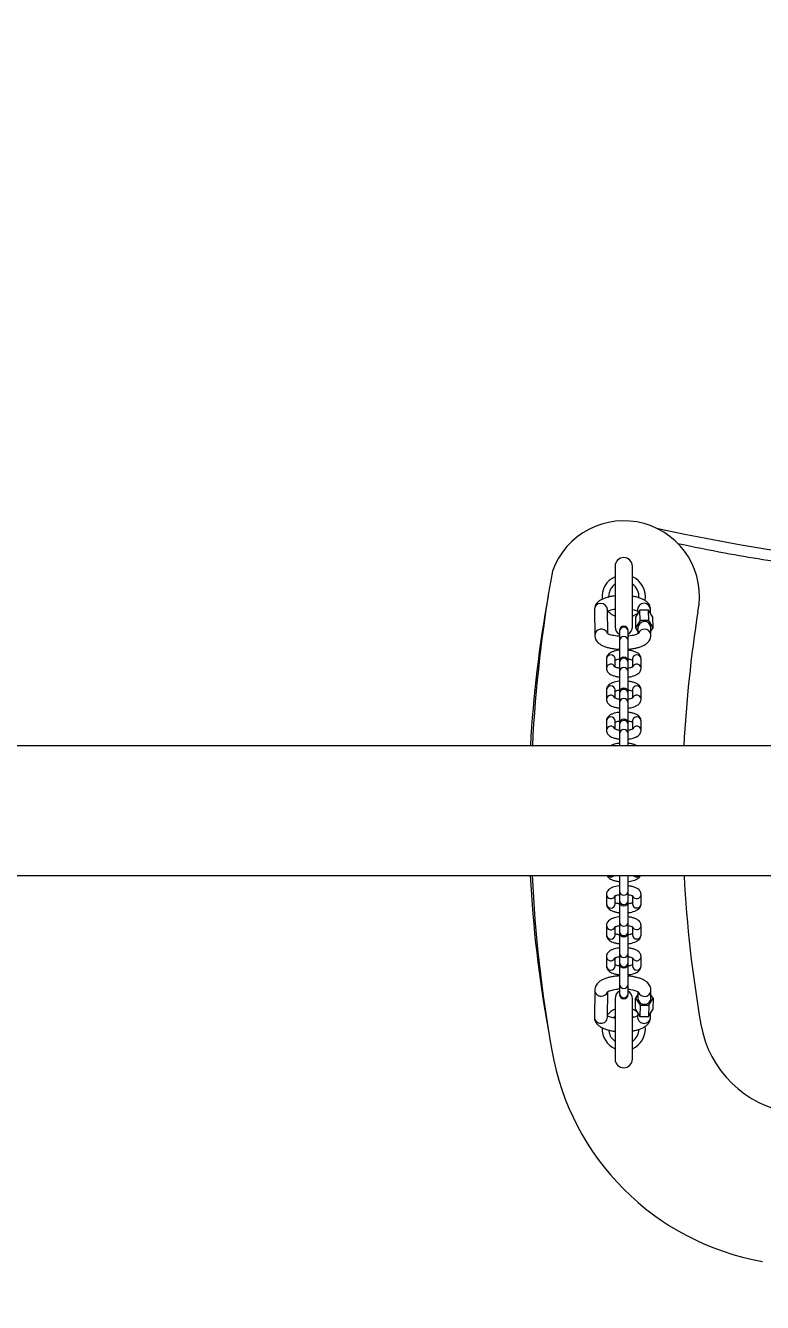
# Model space of a CAD drawing. Header units: millimetres. Extents: x -5819 to 4716, y -5547 to 4789.
# Drawn here: x 2864 to 3204, y 961 to 1552 of the extents above; entities that cross this region are included whole.
import ezdxf

# ---------------------------------------------------------------- set-up
doc = ezdxf.new("R2010")
doc.units = ezdxf.units.MM
doc.layers.add('DIKOM_РАЗМЕР_ЗОНА', color=7, linetype='Continuous')
doc.layers.add('DIKOM_РАЗМЕР_ОБЪЕКТА', color=7, linetype='Continuous')
doc.styles.add('style1', font='arial.ttf', dxfattribs={"width": 0.8})
doc.dimstyles.new('1-50', dxfattribs={"dimtxt": 300, "dimasz": 200, "dimexe": 100, "dimexo": 0, "dimgap": 100, "dimtad": 1, "dimtxsty": 'style1', "dimcen": 200, "dimclrd": 7, "dimclre": 7, "dimclrt": 7, "dimadec": 1, "dimazin": 2, "dimtfac": 1, "dimtmove": 0, "dimatfit": 2, "dimfxl": 0, "dimlwd": 25, "dimlwe": 18, "dimarcsym": 0})

# ---------------------------------------------------------------- blocks, each defined once
blk = doc.blocks.new('*D12')
at = {"layer": 'Defpoints', "color": 0, "transparency": 16777216}
for p in [(-3222.54, 1989.24), (4715.71, 1989.24), (452.69, -2710.76)]:
    blk.add_point(p, dxfattribs=at)
at = {"layer": 'DIKOM_РАЗМЕР_ОБЪЕКТА', "color": 7, "lineweight": 18, "transparency": 16777216}
for p, q in [((4715.71, 1989.24), (-3322.54, 1989.24)), ((452.69, -2710.76), (-3322.54, -2710.76))]:
    blk.add_line(p, q, dxfattribs=at)
at = {"layer": 'DIKOM_РАЗМЕР_ОБЪЕКТА', "color": 7, "lineweight": 25, "transparency": 16777216}
blk.add_line((-3222.54, -2510.76), (-3222.54, 1789.24), dxfattribs=at)
at = {"layer": 'DIKOM_РАЗМЕР_ОБЪЕКТА', "color": 7, "transparency": 16777216}
for points in [[(-3255.88, 1789.24), (-3189.21, 1789.24), (-3222.54, 1989.24)], [(-3255.88, -2510.76), (-3189.21, -2510.76), (-3222.54, -2710.76)]]:
    blk.add_solid(points, dxfattribs=at)
at = {"layer": 'DIKOM_РАЗМЕР_ОБЪЕКТА', "color": 7, "transparency": 16777216, "insert": (-3475.72, -1154.78), "char_height": 300, "attachment_point": 5, "rotation": 90, "style": 'style1'}
blk.add_mtext('4700', dxfattribs=at)
blk = doc.blocks.new('*D14')
at = {"layer": 'Defpoints', "color": 0, "transparency": 16777216}
for p in [(3531.69, 4789.07), (-5368.49, -4210.76), (373.37, -4210.76)]:
    blk.add_point(p, dxfattribs=at)
at = {"layer": 'DIKOM_РАЗМЕР_ЗОНА', "color": 7, "lineweight": 18, "transparency": 16777216}
for p, q in [((3531.69, 4789.07), (-5468.49, 4789.07)), ((373.37, -4210.76), (-5468.49, -4210.76))]:
    blk.add_line(p, q, dxfattribs=at)
at = {"layer": 'DIKOM_РАЗМЕР_ЗОНА', "color": 7, "lineweight": 25, "transparency": 16777216}
blk.add_line((-5368.49, 4589.07), (-5368.49, -4010.76), dxfattribs=at)
at = {"layer": 'DIKOM_РАЗМЕР_ЗОНА', "color": 7, "transparency": 16777216}
for points in [[(-5401.82, 4589.07), (-5335.15, 4589.07), (-5368.49, 4789.07)], [(-5401.82, -4010.76), (-5335.15, -4010.76), (-5368.49, -4210.76)]]:
    blk.add_solid(points, dxfattribs=at)
at = {"layer": 'DIKOM_РАЗМЕР_ЗОНА', "color": 7, "transparency": 16777216, "insert": (-5621.66, -1249.31), "char_height": 300, "attachment_point": 5, "rotation": 90, "style": 'style1'}
blk.add_mtext('9000', dxfattribs=at)

msp = doc.modelspace()

# ---------------------------------------------------------------- linework, layer by layer
at = {"color": 7, "linetype": 'Continuous', "lineweight": 15}
for p, q in [((3136.202, 1301.612), (3136.202, 1273.612)), ((3144.202, 1273.612), (3144.202, 1301.612)), ((3126.606, 1281.509), (3126.773, 1269.6)), ((3132.762, 1270.425), (3132.605, 1281.593)), ((3147.643, 1281.339), (3145.629, 1278.071)), ((3145.629, 1278.071), (3145.698, 1273.167)), ((3147.712, 1276.435), (3145.698, 1273.167)), ((3146.605, 1281.537), (3146.631, 1279.698)), ((3151.668, 1281.345), (3147.643, 1281.339)), ((3147.712, 1276.435), (3147.643, 1281.339)), ((3151.737, 1276.441), (3147.712, 1276.435)), ((3151.737, 1276.441), (3151.668, 1281.345)), ((3153.68, 1278.082), (3151.668, 1281.345)), ((3153.749, 1273.178), (3151.737, 1276.441)), ((3152.631, 1279.784), (3152.605, 1281.621)), ((3153.749, 1273.178), (3153.68, 1278.082)), ((3138.202, 1271.91), (3138.202, 1271.51)), ((3138.202, 1271.51), (3138.202, 1267.202)), ((3142.202, 1271.51), (3142.202, 1271.91)), ((3142.202, 1267.202), (3142.202, 1271.51)), ((3145.698, 1273.167), (3146.747, 1271.465)), ((3146.724, 1273.13), (3146.762, 1270.408)), ((3152.772, 1269.712), (3152.723, 1273.215)), ((3152.747, 1271.551), (3153.749, 1273.178)), ((3138.202, 1267.202), (3138.202, 1257.551)), ((3142.202, 1257.551), (3142.202, 1267.202)), ((3132.202, 1258.73), (3132.202, 1254.423)), ((3136.202, 1254.969), (3136.202, 1258.73)), ((3144.202, 1258.73), (3144.203, 1258.79)), ((3144.202, 1258.73), (3144.202, 1254.966)), ((3148.202, 1254.423), (3148.202, 1258.73)), ((3138.202, 1257.551), (3138.202, 1257.151)), ((3138.202, 1257.151), (3138.202, 1252.843)), ((3138.202, 1252.843), (3138.202, 1243.192)), ((3142.202, 1257.151), (3142.202, 1257.551)), ((3142.202, 1252.843), (3142.202, 1257.151)), ((3142.202, 1243.192), (3142.202, 1252.843)), ((3132.202, 1244.371), (3132.202, 1240.063)), ((3136.202, 1240.61), (3136.202, 1244.371)), ((3138.202, 1243.192), (3138.202, 1242.792)), ((3138.202, 1242.792), (3138.202, 1238.484)), ((3142.202, 1242.792), (3142.202, 1243.192)), ((3142.202, 1238.484), (3142.202, 1242.792)), ((3144.202, 1244.371), (3144.203, 1244.431)), ((3144.202, 1244.371), (3144.202, 1240.607)), ((3148.202, 1240.063), (3148.202, 1244.371)), ((3138.202, 1238.484), (3138.202, 1228.832)), ((3142.202, 1228.832), (3142.202, 1238.484)), ((3132.202, 1230.012), (3132.202, 1225.704)), ((3136.202, 1226.251), (3136.202, 1230.012)), ((3138.202, 1228.832), (3138.202, 1228.432)), ((3142.202, 1228.432), (3142.202, 1228.832)), ((3144.202, 1230.012), (3144.203, 1230.071)), ((3144.202, 1230.012), (3144.202, 1226.247)), ((3148.202, 1225.704), (3148.202, 1230.012)), ((3138.202, 1228.432), (3138.202, 1224.125)), ((3138.202, 1224.125), (3138.202, 1218.587)), ((3142.202, 1224.125), (3142.202, 1228.432)), ((3142.202, 1218.587), (3142.202, 1224.125)), ((4175.182, 1218.587), (615.202, 1218.587)), ((615.202, 1158.587), (4175.182, 1158.587)), ((3138.202, 1158.587), (3138.202, 1151.298)), ((3142.202, 1151.298), (3142.202, 1158.587)), ((3132.202, 1149.719), (3132.202, 1145.411)), ((3136.202, 1145.411), (3136.202, 1149.176)), ((3138.202, 1151.298), (3138.202, 1146.991)), ((3138.202, 1146.991), (3138.202, 1146.591)), ((3138.202, 1146.591), (3138.202, 1136.939)), ((3142.202, 1146.991), (3142.202, 1151.298)), ((3142.202, 1146.591), (3142.202, 1146.991)), ((3142.202, 1136.939), (3142.202, 1146.591)), ((3144.202, 1149.172), (3144.202, 1145.411)), ((3148.202, 1145.411), (3148.202, 1149.719)), ((3132.202, 1135.36), (3132.202, 1131.052)), ((3136.202, 1131.052), (3136.202, 1134.817)), ((3138.202, 1136.939), (3138.202, 1132.632)), ((3142.202, 1132.632), (3142.202, 1136.939)), ((3144.202, 1134.813), (3144.202, 1131.052)), ((3148.202, 1131.052), (3148.202, 1135.36)), ((3138.202, 1132.632), (3138.202, 1132.232)), ((3138.202, 1132.232), (3138.202, 1122.58)), ((3142.202, 1132.232), (3142.202, 1132.632)), ((3142.202, 1122.58), (3142.202, 1132.232)), ((3138.202, 1122.58), (3138.202, 1118.272)), ((3142.202, 1118.272), (3142.202, 1122.58)), ((3132.202, 1121.001), (3132.202, 1116.693)), ((3136.202, 1116.693), (3136.202, 1120.457)), ((3138.202, 1118.272), (3138.202, 1117.872)), ((3138.202, 1117.872), (3138.202, 1108.221)), ((3142.202, 1117.872), (3142.202, 1118.272)), ((3142.202, 1108.221), (3142.202, 1117.872)), ((3144.202, 1120.454), (3144.202, 1116.693)), ((3148.202, 1116.693), (3148.202, 1121.001)), ((3126.773, 1105.528), (3126.606, 1093.028)), ((3132.605, 1092.948), (3132.764, 1104.795)), ((3138.202, 1108.221), (3138.202, 1103.913)), ((3142.202, 1103.913), (3142.202, 1108.221)), ((3146.764, 1104.799), (3146.724, 1101.809)), ((3152.723, 1101.729), (3152.772, 1105.405)), ((3136.202, 1101.612), (3136.202, 1073.612)), ((3138.202, 1103.913), (3138.202, 1103.513)), ((3142.202, 1103.513), (3142.202, 1103.913)), ((3144.202, 1073.612), (3144.202, 1101.612)), ((3145.629, 1096.63), (3145.698, 1101.777)), ((3146.746, 1103.462), (3145.698, 1101.777)), ((3145.698, 1101.777), (3147.709, 1098.531)), ((3151.735, 1098.522), (3153.749, 1101.76)), ((3153.749, 1101.76), (3152.745, 1103.38)), ((3153.749, 1101.76), (3153.68, 1096.613)), ((3136.202, 1093.324), (3135.507, 1092.673)), ((3144.704, 1092.972), (3144.202, 1093.356)), ((3145.629, 1096.63), (3147.64, 1093.384)), ((3146.633, 1095.01), (3146.605, 1092.985)), ((3147.709, 1098.531), (3147.64, 1093.384)), ((3147.64, 1093.384), (3151.666, 1093.375)), ((3147.709, 1098.531), (3151.735, 1098.522)), ((3151.735, 1098.522), (3151.666, 1093.375)), ((3151.666, 1093.375), (3153.68, 1096.613)), ((3152.605, 1092.905), (3152.632, 1094.928))]:
    msp.add_line(p, q, dxfattribs=at)
at = {"color": 7, "linetype": 'Continuous', "lineweight": 15, "flags": 128}
for points in [[(3144.189, 1278.441), (3145.877, 1279.379), (3146.628, 1279.95)], [(3146.311, 1095.529), (3145.877, 1095.845), (3144.189, 1096.783)]]:
    msp.add_lwpolyline(points, dxfattribs=at)
at = {"color": 7, "linetype": 'Continuous', "lineweight": 15}
for centre, radius, start, end in [((3140.202, 1287.612), 35, 348.455145, 160.534046), ((3365.202, 2296.885), 1000, 257.888946, 282.111054), ((3140.202, 1301.612), 4, 0, 180), ((3723.011, 1187.625), 625.848, 169.723515, 177.164345), ((3140.202, 1287.612), 10, 113.497338, 187.128546), ((3140.202, 1287.612), 10, 349.480014, 66.502662), ((3655.043, 1187.612), 558.861, 169.680773, 176.822754), ((3140.202, 1287.612), 7, 355.111732, 55.150095), ((3129.607, 1281.42), 3.003, 3.308666, 178.3027), ((3149.607, 1281.448), 3.003, 3.308619, 178.302604), ((3140.202, 1287.612), 10, 222.228737, 246.502662), ((3149.725, 1273.042), 3.003, 3.304687, 178.306743), ((3746.81, 1189.238), 579.564, 170.929377, 177.097326), ((3129.794, 1269.465), 3.024, 23.964709, 177.441834), ((3140.202, 1273.612), 4, 180, 240), ((3140.202, 1271.91), 2, 0, 180), ((3140.137, 1271.441), 1.937, 88.093236, 177.955192), ((3140.266, 1271.441), 1.937, 2.037718, 91.907039), ((3140.202, 1273.612), 4, 300, 0), ((3149.718, 1269.492), 2.988, 88.941066, 157.913315), ((3149.873, 1269.579), 2.903, 2.636404, 91.951616), ((3140.202, 1267.091), 2.003, 3.179458, 176.820542), ((3134.202, 1258.638), 2.002, 2.649115, 177.350885), ((3140.202, 1257.551), 2, 0, 180), ((3140.137, 1257.082), 1.937, 88.092795, 177.955406), ((3140.266, 1257.082), 1.937, 2.037504, 91.907481), ((3146.2, 1258.617), 2.005, 3.24001, 175.054914), ((3134.217, 1254.289), 2.019, 24.79452, 176.214508), ((3140.202, 1252.732), 2.003, 3.179458, 176.820542), ((3146.192, 1254.314), 2.013, 2.992666, 158.500692), ((3134.202, 1244.279), 2.002, 2.649115, 177.350885), ((3134.217, 1239.93), 2.019, 24.794635, 176.214394), ((3140.202, 1243.192), 2, 0, 180), ((3140.137, 1242.723), 1.937, 88.093018, 177.955182), ((3140.266, 1242.723), 1.937, 2.037728, 91.907258), ((3146.2, 1244.258), 2.005, 3.240088, 175.054837), ((3146.192, 1239.955), 2.013, 2.992703, 158.500548), ((3140.202, 1238.373), 2.003, 3.179458, 176.820542), ((3134.202, 1229.919), 2.002, 2.64923, 177.35077), ((3140.202, 1228.832), 2, 0, 180), ((3140.137, 1228.363), 1.937, 88.092795, 177.955406), ((3140.266, 1228.364), 1.937, 2.037504, 91.907481), ((3146.2, 1229.899), 2.005, 3.24016, 175.054872), ((3134.217, 1225.571), 2.019, 24.79452, 176.214508), ((3140.202, 1224.014), 2.003, 3.179534, 176.820466), ((3146.192, 1225.596), 2.013, 2.992555, 158.500696), ((3655.043, 1187.612), 558.861, 182.977065, 190.328296), ((3723.011, 1187.625), 625.848, 182.6594, 190.123023), ((3134.202, 1159.97), 2.075, 221.803897, 318.196103), ((3146.18, 1159.946), 2.042, 221.715874, 270.619129), ((3146.224, 1159.946), 2.042, 269.374381, 318.284087), ((3746.81, 1189.238), 579.564, 183.031594, 189.894075), ((3134.212, 1149.828), 2.013, 182.999677, 338.493574), ((3140.202, 1151.41), 2.003, 183.179534, 356.820466), ((3140.202, 1147.083), 2.002, 182.655106, 357.344894), ((3140.202, 1146.591), 2, 180, 0), ((3146.187, 1149.852), 2.019, 204.79452, 356.214508), ((3134.202, 1145.504), 2.002, 182.656114, 357.343886), ((3146.137, 1145.48), 1.937, 182.037728, 271.907258), ((3146.266, 1145.48), 1.937, 268.086078, 357.962122), ((3134.212, 1135.468), 2.013, 182.999825, 338.493426), ((3140.202, 1137.05), 2.003, 183.17942, 356.82058), ((3146.187, 1135.493), 2.019, 204.794635, 356.214394), ((3134.202, 1131.145), 2.002, 182.656, 357.344), ((3140.202, 1132.724), 2.002, 182.655106, 357.344894), ((3140.202, 1132.232), 2, 180, 0), ((3146.137, 1131.121), 1.937, 182.037611, 271.90726), ((3146.266, 1131.121), 1.937, 268.086076, 357.962239), ((3140.202, 1122.691), 2.003, 183.179611, 356.820389), ((3134.212, 1121.109), 2.013, 182.999789, 338.49357), ((3134.202, 1116.786), 2.002, 182.656, 357.344), ((3140.202, 1118.365), 2.002, 182.65522, 357.34478), ((3140.202, 1117.872), 2, 180, 0), ((3146.137, 1116.762), 1.937, 182.037718, 271.907039), ((3146.187, 1121.134), 2.019, 204.79452, 356.214508), ((3146.266, 1116.762), 1.937, 268.086296, 357.962132), ((3129.657, 1105.579), 2.884, 180.985665, 272.290783), ((3129.847, 1105.667), 2.97, 268.543794, 338.740656), ((3140.202, 1101.612), 4, 120, 180), ((3140.202, 1108.332), 2.003, 183.179611, 356.820389), ((3140.202, 1101.612), 4, 0, 60), ((3149.758, 1105.628), 3.023, 199.939062, 355.862327), ((3140.202, 1104.006), 2.002, 182.654992, 357.345008), ((3140.202, 1103.513), 2, 180, 0), ((3149.624, 1101.878), 2.901, 181.366137, 271.945839), ((3149.849, 1101.853), 2.877, 267.47101, 357.525041), ((3129.506, 1093.097), 2.901, 181.366137, 271.945839), ((3129.731, 1093.072), 2.877, 267.471001, 357.525205), ((3140.202, 1087.612), 10, 113.497338, 139.295614), ((3149.489, 1093.037), 2.884, 181.034183, 272.282341), ((3149.715, 1093.047), 2.894, 267.814292, 357.186294), ((3140.202, 1087.612), 10, 177.261754, 246.502662), ((3140.202, 1087.612), 10, 293.497338, 6.403331), ((3140.202, 1087.612), 7, 304.849905, 358.010255), ((3225.121, 1098.245), 49.999, 189.894739, 261.429681), ((3225.121, 1098.245), 120, 189.894441, 260.018104), ((3140.202, 1073.612), 4, 180, 0)]:
    msp.add_arc(centre, radius, start, end, dxfattribs=at)
for points, knots in [([(3165.046, 1312.169), (3172.337, 1310.677), (3191.287, 1306.798), (3222.186, 1301.933), (3257.693, 1297.429), (3293.415, 1294.241), (3329.276, 1292.313), (3365.202, 1291.671), (3401.128, 1292.313), (3436.989, 1294.241), (3472.711, 1297.429), (3508.218, 1301.933), (3539.114, 1306.797), (3558.061, 1310.676), (3565.348, 1312.167)], [0, 0, 0, 0, 0.0553868, 0.1439727, 0.2327412, 0.3217656, 0.4108605, 0.5000115, 0.5891636, 0.6782586, 0.7672818, 0.8560515, 0.9446368, 1, 1, 1, 1]), ([(3136.202, 1287.866), (3135.793, 1287.821), (3134.747, 1287.704), (3133.174, 1287.377), (3131.498, 1286.895), (3130.012, 1286.273), (3128.786, 1285.532), (3127.835, 1284.689), (3127.153, 1283.753), (3126.688, 1282.687), (3126.634, 1281.91), (3126.606, 1281.509)], [0, 0, 0, 0, 0.0818066, 0.2094502, 0.3401028, 0.4760338, 0.6047629, 0.7141022, 0.8112069, 0.9025789, 1, 1, 1, 1]), ([(3136.202, 1293.324), (3135.643, 1292.865), (3134.482, 1291.91), (3133.416, 1289.858), (3133.272, 1288.347), (3133.202, 1287.612)], [0, 0, 0, 0, 0.3223984, 0.6703022, 1, 1, 1, 1]), ([(3152.605, 1281.621), (3152.571, 1281.992), (3152.503, 1282.734), (3152.053, 1283.748), (3151.41, 1284.636), (3150.556, 1285.419), (3149.455, 1286.128), (3148.069, 1286.762), (3146.414, 1287.276), (3145.069, 1287.594), (3144.271, 1287.698), (3144.122, 1287.717)], [0, 0, 0, 0, 0.0987768, 0.1977316, 0.29825, 0.4071398, 0.5314779, 0.6740863, 0.8229132, 0.9670257, 1, 1, 1, 1]), ([(3132.616, 1280.813), (3132.661, 1280.84), (3132.826, 1280.94), (3133.393, 1281.18), (3134.306, 1281.464), (3135.295, 1281.698), (3136.009, 1281.795), (3136.275, 1281.831)], [0, 0, 0, 0, 0.0873209, 0.3206674, 0.573041, 0.8412569, 1, 1, 1, 1]), ([(3144.202, 1281.61), (3144.266, 1281.598), (3144.767, 1281.507), (3145.509, 1281.279), (3146.301, 1280.979), (3146.567, 1280.826), (3146.676, 1280.763)], [0, 0, 0, 0, 0.0526406, 0.4123718, 0.7575476, 1, 1, 1, 1]), ([(3138.202, 1269.212), (3138.073, 1269.217), (3137.418, 1269.244), (3136.308, 1269.388), (3134.963, 1269.632), (3133.853, 1269.939), (3133.058, 1270.254), (3132.609, 1270.493), (3132.442, 1270.639), (3132.469, 1270.608), (3132.474, 1270.602)], [0, 0, 0, 0, 0.0425307, 0.2159519, 0.3867918, 0.5531513, 0.7127646, 0.8456051, 0.9697592, 1, 1, 1, 1]), ([(3147.09, 1270.617), (3147.069, 1270.597), (3147.026, 1270.556), (3146.639, 1270.321), (3145.996, 1270.046), (3145.072, 1269.752), (3143.89, 1269.495), (3142.902, 1269.33), (3142.304, 1269.286), (3142.202, 1269.278)], [0, 0, 0, 0, 0.1365705, 0.2791396, 0.4333187, 0.6000704, 0.7772875, 0.9620212, 1, 1, 1, 1]), ([(3126.773, 1269.6), (3126.807, 1269.229), (3126.875, 1268.487), (3127.325, 1267.473), (3127.968, 1266.585), (3128.822, 1265.802), (3129.923, 1265.092), (3131.31, 1264.461), (3132.958, 1263.938), (3134.774, 1263.549), (3136.532, 1263.298), (3137.697, 1263.232), (3138.202, 1263.204)], [0, 0, 0, 0, 0.0813349, 0.1628183, 0.2455885, 0.3352519, 0.4376369, 0.5550656, 0.6776145, 0.7962818, 0.9117356, 1, 1, 1, 1]), ([(3142.202, 1263.255), (3142.308, 1263.261), (3143.063, 1263.301), (3144.415, 1263.493), (3146.208, 1263.838), (3147.879, 1264.328), (3149.367, 1264.948), (3150.592, 1265.689), (3151.543, 1266.532), (3152.224, 1267.468), (3152.691, 1268.534), (3152.745, 1269.311), (3152.772, 1269.712)], [0, 0, 0, 0, 0.0193867, 0.1377427, 0.2576091, 0.3803134, 0.5079522, 0.6288389, 0.7315239, 0.8227071, 0.9085161, 1, 1, 1, 1]), ([(3138.202, 1262.764), (3138.095, 1262.756), (3137.481, 1262.707), (3136.43, 1262.492), (3135.099, 1262.106), (3134.003, 1261.585), (3133.156, 1260.945), (3132.571, 1260.208), (3132.25, 1259.445), (3132.216, 1258.937), (3132.202, 1258.73)], [0, 0, 0, 0, 0.0338733, 0.1953408, 0.3614009, 0.5370367, 0.6812092, 0.8042331, 0.9202677, 1, 1, 1, 1]), ([(3135.992, 1258.066), (3135.986, 1258.06), (3135.966, 1258.04), (3136.181, 1258.194), (3136.662, 1258.392), (3137.352, 1258.6), (3137.933, 1258.692), (3138.202, 1258.735)], [0, 0, 0, 0, 0.0874654, 0.2984291, 0.5273519, 0.78089, 1, 1, 1, 1]), ([(3148.202, 1258.73), (3148.172, 1259.035), (3148.113, 1259.636), (3147.688, 1260.422), (3147.096, 1261.074), (3146.298, 1261.635), (3145.249, 1262.124), (3143.936, 1262.501), (3142.879, 1262.715), (3142.279, 1262.761), (3142.202, 1262.766)], [0, 0, 0, 0, 0.1172391, 0.2311788, 0.34829, 0.4805237, 0.6376799, 0.8095696, 0.9754403, 1, 1, 1, 1]), ([(3142.202, 1258.732), (3142.466, 1258.691), (3143.075, 1258.597), (3143.77, 1258.386), (3144.058, 1258.251), (3144.177, 1258.195)], [0, 0, 0, 0, 0.3085049, 0.7127346, 1, 1, 1, 1]), ([(3132.202, 1254.423), (3132.232, 1254.118), (3132.291, 1253.517), (3132.716, 1252.731), (3133.308, 1252.078), (3134.106, 1251.517), (3135.155, 1251.028), (3136.468, 1250.652), (3137.525, 1250.438), (3138.125, 1250.392), (3138.202, 1250.386)], [0, 0, 0, 0, 0.1172436, 0.2311841, 0.3482851, 0.4805214, 0.6376979, 0.8095893, 0.9754399, 1, 1, 1, 1]), ([(3138.202, 1254.421), (3137.937, 1254.462), (3137.325, 1254.556), (3136.616, 1254.777), (3136.14, 1254.98), (3135.954, 1255.125), (3135.981, 1255.096), (3135.986, 1255.09)], [0, 0, 0, 0, 0.2141713, 0.4947597, 0.727357, 0.9393904, 1, 1, 1, 1]), ([(3144.412, 1255.086), (3144.418, 1255.093), (3144.438, 1255.113), (3144.223, 1254.959), (3143.741, 1254.761), (3143.052, 1254.553), (3142.471, 1254.461), (3142.202, 1254.418)], [0, 0, 0, 0, 0.0891299, 0.2997113, 0.5282157, 0.7812905, 1, 1, 1, 1]), ([(3142.202, 1250.389), (3142.308, 1250.397), (3142.922, 1250.446), (3143.973, 1250.661), (3145.305, 1251.047), (3146.401, 1251.568), (3147.247, 1252.207), (3147.832, 1252.944), (3148.154, 1253.707), (3148.188, 1254.216), (3148.202, 1254.423)], [0, 0, 0, 0, 0.0338734, 0.19534, 0.3613985, 0.537051, 0.6812224, 0.8042351, 0.920269, 1, 1, 1, 1]), ([(3138.202, 1248.405), (3138.095, 1248.396), (3137.481, 1248.347), (3136.43, 1248.133), (3135.099, 1247.747), (3134.003, 1247.226), (3133.156, 1246.586), (3132.571, 1245.849), (3132.25, 1245.086), (3132.216, 1244.578), (3132.202, 1244.371)], [0, 0, 0, 0, 0.0338736, 0.1953411, 0.3614006, 0.5370365, 0.68121, 0.804234, 0.9202686, 1, 1, 1, 1]), ([(3148.202, 1244.371), (3148.172, 1244.676), (3148.113, 1245.277), (3147.688, 1246.063), (3147.096, 1246.715), (3146.298, 1247.276), (3145.249, 1247.765), (3143.936, 1248.142), (3142.879, 1248.356), (3142.279, 1248.401), (3142.202, 1248.407)], [0, 0, 0, 0, 0.1172389, 0.2311778, 0.3482894, 0.480524, 0.6376796, 0.8095693, 0.9754402, 1, 1, 1, 1]), ([(3138.202, 1240.061), (3137.937, 1240.102), (3137.325, 1240.197), (3136.616, 1240.418), (3136.14, 1240.621), (3135.954, 1240.766), (3135.981, 1240.737), (3135.986, 1240.731)], [0, 0, 0, 0, 0.2141701, 0.4947588, 0.7273565, 0.9393939, 1, 1, 1, 1]), ([(3135.992, 1243.707), (3135.986, 1243.701), (3135.966, 1243.681), (3136.181, 1243.834), (3136.662, 1244.032), (3137.352, 1244.24), (3137.933, 1244.333), (3138.202, 1244.376)], [0, 0, 0, 0, 0.0874619, 0.298429, 0.5273517, 0.78089, 1, 1, 1, 1]), ([(3142.202, 1244.373), (3142.466, 1244.332), (3143.075, 1244.237), (3143.77, 1244.027), (3144.058, 1243.892), (3144.177, 1243.835)], [0, 0, 0, 0, 0.308505, 0.712739, 1, 1, 1, 1]), ([(3144.412, 1240.727), (3144.418, 1240.733), (3144.438, 1240.754), (3144.223, 1240.6), (3143.741, 1240.402), (3143.052, 1240.194), (3142.471, 1240.102), (3142.202, 1240.059)], [0, 0, 0, 0, 0.0891334, 0.2997114, 0.5282158, 0.7812905, 1, 1, 1, 1]), ([(3132.202, 1240.063), (3132.232, 1239.759), (3132.291, 1239.158), (3132.716, 1238.372), (3133.308, 1237.719), (3134.106, 1237.158), (3135.155, 1236.669), (3136.468, 1236.293), (3137.525, 1236.079), (3138.125, 1236.033), (3138.202, 1236.027)], [0, 0, 0, 0, 0.1172438, 0.2311851, 0.3482858, 0.4805211, 0.6376975, 0.8095895, 0.9754399, 1, 1, 1, 1]), ([(3142.202, 1236.03), (3142.308, 1236.038), (3142.922, 1236.087), (3143.973, 1236.302), (3145.305, 1236.688), (3146.401, 1237.209), (3147.247, 1237.848), (3147.832, 1238.585), (3148.154, 1239.348), (3148.188, 1239.856), (3148.202, 1240.063)], [0, 0, 0, 0, 0.0338731, 0.1953397, 0.3613989, 0.5370513, 0.6812227, 0.8042343, 0.9202681, 1, 1, 1, 1]), ([(3138.202, 1234.046), (3138.095, 1234.037), (3137.481, 1233.988), (3136.43, 1233.774), (3135.099, 1233.388), (3134.003, 1232.866), (3133.156, 1232.227), (3132.571, 1231.49), (3132.25, 1230.727), (3132.216, 1230.219), (3132.202, 1230.012)], [0, 0, 0, 0, 0.0338732, 0.1953408, 0.361401, 0.537037, 0.6812094, 0.8042331, 0.9202677, 1, 1, 1, 1]), ([(3135.992, 1229.348), (3135.986, 1229.342), (3135.966, 1229.321), (3136.181, 1229.475), (3136.662, 1229.673), (3137.352, 1229.881), (3137.933, 1229.974), (3138.202, 1230.017)], [0, 0, 0, 0, 0.0874655, 0.2984291, 0.5273517, 0.78089, 1, 1, 1, 1]), ([(3148.202, 1230.012), (3148.172, 1230.317), (3148.113, 1230.918), (3147.688, 1231.704), (3147.096, 1232.356), (3146.298, 1232.917), (3145.249, 1233.406), (3143.936, 1233.783), (3142.879, 1233.997), (3142.279, 1234.042), (3142.202, 1234.048)], [0, 0, 0, 0, 0.1172389, 0.2311786, 0.34829, 0.4805233, 0.6376798, 0.8095695, 0.9754403, 1, 1, 1, 1]), ([(3142.202, 1230.014), (3142.466, 1229.973), (3143.075, 1229.878), (3143.77, 1229.668), (3144.058, 1229.532), (3144.177, 1229.476)], [0, 0, 0, 0, 0.308505, 0.7127348, 1, 1, 1, 1]), ([(3132.202, 1225.704), (3132.232, 1225.399), (3132.291, 1224.799), (3132.716, 1224.013), (3133.308, 1223.36), (3134.106, 1222.799), (3135.155, 1222.31), (3136.468, 1221.934), (3137.525, 1221.719), (3138.125, 1221.674), (3138.202, 1221.668)], [0, 0, 0, 0, 0.1172438, 0.231184, 0.3482853, 0.4805213, 0.6376972, 0.8095894, 0.9754399, 1, 1, 1, 1]), ([(3138.202, 1225.702), (3137.937, 1225.743), (3137.325, 1225.838), (3136.616, 1226.059), (3136.14, 1226.261), (3135.954, 1226.407), (3135.981, 1226.378), (3135.986, 1226.371)], [0, 0, 0, 0, 0.2141719, 0.4947592, 0.7273584, 0.9393922, 1, 1, 1, 1]), ([(3144.412, 1226.368), (3144.418, 1226.374), (3144.438, 1226.395), (3144.223, 1226.241), (3143.741, 1226.043), (3143.052, 1225.835), (3142.471, 1225.742), (3142.202, 1225.7)], [0, 0, 0, 0, 0.0891334, 0.299713, 0.5282171, 0.7812906, 1, 1, 1, 1]), ([(3142.202, 1221.67), (3142.308, 1221.679), (3142.922, 1221.728), (3143.973, 1221.943), (3145.305, 1222.328), (3146.401, 1222.85), (3147.247, 1223.489), (3147.832, 1224.226), (3148.154, 1224.989), (3148.188, 1225.497), (3148.202, 1225.704)], [0, 0, 0, 0, 0.0338734, 0.1953401, 0.361399, 0.537051, 0.6812232, 0.8042341, 0.9202681, 1, 1, 1, 1]), ([(3138.202, 1219.687), (3138.095, 1219.678), (3137.481, 1219.629), (3136.434, 1219.41), (3135.206, 1219.077), (3134.559, 1218.736), (3134.274, 1218.587)], [0, 0, 0, 0, 0.0689321, 0.3975172, 0.7354475, 1, 1, 1, 1]), ([(3146.152, 1218.587), (3145.862, 1218.735), (3145.192, 1219.077), (3143.933, 1219.42), (3142.879, 1219.638), (3142.279, 1219.683), (3142.202, 1219.689)], [0, 0, 0, 0, 0.2662026, 0.6143263, 0.9502598, 1, 1, 1, 1]), ([(3132.495, 1158.587), (3132.569, 1158.423), (3132.766, 1157.99), (3133.315, 1157.43), (3134.103, 1156.864), (3135.155, 1156.377), (3136.467, 1156), (3137.525, 1155.786), (3138.125, 1155.74), (3138.202, 1155.734)], [0, 0, 0, 0, 0.084294, 0.2237681, 0.3812692, 0.5684753, 0.7732094, 0.9707474, 1, 1, 1, 1]), ([(3142.202, 1155.737), (3142.308, 1155.745), (3142.922, 1155.794), (3143.974, 1156.009), (3145.304, 1156.395), (3146.406, 1156.913), (3147.233, 1157.563), (3147.741, 1158.121), (3147.878, 1158.502), (3147.909, 1158.587)], [0, 0, 0, 0, 0.0403363, 0.23261, 0.4303521, 0.6395176, 0.8111971, 0.9576787, 1, 1, 1, 1]), ([(3138.202, 1153.753), (3138.095, 1153.744), (3137.481, 1153.695), (3136.43, 1153.481), (3135.099, 1153.095), (3134.003, 1152.573), (3133.156, 1151.934), (3132.571, 1151.197), (3132.25, 1150.434), (3132.216, 1149.926), (3132.202, 1149.719)], [0, 0, 0, 0, 0.0338734, 0.1953411, 0.361401, 0.5370365, 0.6812096, 0.8042339, 0.9202685, 1, 1, 1, 1]), ([(3148.202, 1149.719), (3148.172, 1150.024), (3148.113, 1150.625), (3147.688, 1151.411), (3147.096, 1152.063), (3146.298, 1152.624), (3145.249, 1153.113), (3143.936, 1153.49), (3142.879, 1153.704), (3142.279, 1153.749), (3142.202, 1153.755)], [0, 0, 0, 0, 0.117239, 0.2311775, 0.3482896, 0.4805232, 0.6376798, 0.8095695, 0.9754402, 1, 1, 1, 1]), ([(3135.992, 1149.055), (3135.986, 1149.049), (3135.965, 1149.028), (3136.181, 1149.182), (3136.662, 1149.38), (3137.352, 1149.588), (3137.933, 1149.681), (3138.202, 1149.724)], [0, 0, 0, 0, 0.0891334, 0.2997131, 0.5282157, 0.7812906, 1, 1, 1, 1]), ([(3138.202, 1145.409), (3137.938, 1145.45), (3137.328, 1145.545), (3136.622, 1145.759), (3136.328, 1145.898), (3136.202, 1145.958)], [0, 0, 0, 0, 0.3029618, 0.6998777, 1, 1, 1, 1]), ([(3142.202, 1149.721), (3142.467, 1149.68), (3143.079, 1149.585), (3143.788, 1149.364), (3144.264, 1149.162), (3144.449, 1149.016), (3144.423, 1149.045), (3144.417, 1149.052)], [0, 0, 0, 0, 0.2141691, 0.4947947, 0.727362, 0.9393947, 1, 1, 1, 1]), ([(3144.412, 1146.075), (3144.418, 1146.081), (3144.438, 1146.102), (3144.223, 1145.948), (3143.741, 1145.75), (3143.052, 1145.542), (3142.471, 1145.449), (3142.202, 1145.407)], [0, 0, 0, 0, 0.0891334, 0.2997147, 0.5282158, 0.7812906, 1, 1, 1, 1]), ([(3132.202, 1145.411), (3132.232, 1145.106), (3132.291, 1144.506), (3132.716, 1143.72), (3133.308, 1143.067), (3134.106, 1142.506), (3135.155, 1142.017), (3136.468, 1141.641), (3137.525, 1141.426), (3138.125, 1141.381), (3138.202, 1141.375)], [0, 0, 0, 0, 0.1172438, 0.2311851, 0.3482858, 0.480521, 0.6376975, 0.8095895, 0.9754399, 1, 1, 1, 1]), ([(3142.202, 1141.377), (3142.308, 1141.386), (3142.922, 1141.435), (3143.973, 1141.65), (3145.305, 1142.035), (3146.401, 1142.557), (3147.247, 1143.196), (3147.832, 1143.933), (3148.154, 1144.696), (3148.188, 1145.204), (3148.202, 1145.411)], [0, 0, 0, 0, 0.033873, 0.1953397, 0.3613989, 0.5370513, 0.6812227, 0.8042343, 0.9202681, 1, 1, 1, 1]), ([(3138.202, 1139.394), (3138.095, 1139.385), (3137.481, 1139.336), (3136.43, 1139.121), (3135.099, 1138.736), (3134.003, 1138.214), (3133.156, 1137.575), (3132.571, 1136.838), (3132.25, 1136.075), (3132.216, 1135.567), (3132.202, 1135.36)], [0, 0, 0, 0, 0.0338736, 0.1953412, 0.3614007, 0.5370367, 0.681209, 0.804233, 0.9202676, 1, 1, 1, 1]), ([(3135.992, 1134.696), (3135.986, 1134.69), (3135.965, 1134.669), (3136.181, 1134.823), (3136.662, 1135.021), (3137.352, 1135.229), (3137.933, 1135.322), (3138.202, 1135.364)], [0, 0, 0, 0, 0.0891334, 0.2997114, 0.5282158, 0.7812905, 1, 1, 1, 1]), ([(3148.202, 1135.36), (3148.172, 1135.665), (3148.113, 1136.265), (3147.688, 1137.051), (3147.096, 1137.704), (3146.298, 1138.265), (3145.249, 1138.754), (3143.936, 1139.13), (3142.879, 1139.345), (3142.279, 1139.39), (3142.202, 1139.396)], [0, 0, 0, 0, 0.1172388, 0.2311786, 0.34829, 0.4805233, 0.6376799, 0.8095695, 0.9754403, 1, 1, 1, 1]), ([(3142.202, 1135.362), (3142.467, 1135.321), (3143.079, 1135.226), (3143.788, 1135.005), (3144.264, 1134.803), (3144.449, 1134.657), (3144.423, 1134.686), (3144.417, 1134.693)], [0, 0, 0, 0, 0.2141693, 0.4947927, 0.7273633, 0.9393947, 1, 1, 1, 1]), ([(3132.202, 1131.052), (3132.232, 1130.747), (3132.291, 1130.146), (3132.716, 1129.36), (3133.308, 1128.708), (3134.106, 1128.147), (3135.155, 1127.658), (3136.468, 1127.281), (3137.525, 1127.067), (3138.125, 1127.022), (3138.202, 1127.016)], [0, 0, 0, 0, 0.1172438, 0.2311852, 0.348286, 0.4805214, 0.6376978, 0.80959, 0.9754399, 1, 1, 1, 1]), ([(3138.202, 1131.05), (3137.938, 1131.091), (3137.328, 1131.186), (3136.622, 1131.4), (3136.328, 1131.539), (3136.202, 1131.599)], [0, 0, 0, 0, 0.3029646, 0.6998815, 1, 1, 1, 1]), ([(3144.412, 1131.716), (3144.418, 1131.722), (3144.438, 1131.743), (3144.223, 1131.589), (3143.741, 1131.391), (3143.052, 1131.183), (3142.471, 1131.09), (3142.202, 1131.047)], [0, 0, 0, 0, 0.0891334, 0.2997115, 0.5282157, 0.7812906, 1, 1, 1, 1]), ([(3142.202, 1127.018), (3142.308, 1127.027), (3142.922, 1127.076), (3143.973, 1127.29), (3145.305, 1127.676), (3146.401, 1128.198), (3147.247, 1128.837), (3147.832, 1129.574), (3148.154, 1130.337), (3148.188, 1130.845), (3148.202, 1131.052)], [0, 0, 0, 0, 0.0338734, 0.19534, 0.3613985, 0.5370509, 0.6812225, 0.8042342, 0.9202681, 1, 1, 1, 1]), ([(3138.202, 1125.034), (3138.095, 1125.026), (3137.481, 1124.977), (3136.43, 1124.762), (3135.099, 1124.376), (3134.003, 1123.855), (3133.156, 1123.216), (3132.571, 1122.479), (3132.25, 1121.716), (3132.216, 1121.208), (3132.202, 1121.001)], [0, 0, 0, 0, 0.0338736, 0.1953413, 0.3614016, 0.5370365, 0.6812099, 0.8042339, 0.9202685, 1, 1, 1, 1]), ([(3148.202, 1121.001), (3148.172, 1121.305), (3148.113, 1121.906), (3147.688, 1122.692), (3147.096, 1123.345), (3146.298, 1123.906), (3145.249, 1124.395), (3143.936, 1124.771), (3142.879, 1124.985), (3142.279, 1125.031), (3142.202, 1125.037)], [0, 0, 0, 0, 0.1172387, 0.2311775, 0.3482893, 0.4805238, 0.6376796, 0.8095692, 0.9754402, 1, 1, 1, 1]), ([(3132.202, 1116.693), (3132.232, 1116.388), (3132.291, 1115.787), (3132.716, 1115.001), (3133.308, 1114.349), (3134.106, 1113.788), (3135.155, 1113.299), (3136.468, 1112.922), (3137.525, 1112.708), (3138.125, 1112.663), (3138.202, 1112.657)], [0, 0, 0, 0, 0.1172441, 0.2311854, 0.3482858, 0.4805213, 0.6376975, 0.8095896, 0.9754399, 1, 1, 1, 1]), ([(3135.992, 1120.337), (3135.986, 1120.331), (3135.965, 1120.31), (3136.181, 1120.464), (3136.662, 1120.662), (3137.352, 1120.87), (3137.933, 1120.962), (3138.202, 1121.005)], [0, 0, 0, 0, 0.0891333, 0.2997146, 0.5282187, 0.7812908, 1, 1, 1, 1]), ([(3138.202, 1116.691), (3137.938, 1116.732), (3137.328, 1116.827), (3136.633, 1117.037), (3136.346, 1117.173), (3136.227, 1117.229)], [0, 0, 0, 0, 0.3084567, 0.7125684, 1, 1, 1, 1]), ([(3142.202, 1121.003), (3142.467, 1120.962), (3143.079, 1120.867), (3143.788, 1120.646), (3144.264, 1120.443), (3144.449, 1120.298), (3144.423, 1120.327), (3144.417, 1120.333)], [0, 0, 0, 0, 0.2141685, 0.4947938, 0.7273606, 0.9393912, 1, 1, 1, 1]), ([(3144.412, 1117.357), (3144.418, 1117.363), (3144.438, 1117.384), (3144.223, 1117.23), (3143.741, 1117.032), (3143.052, 1116.824), (3142.471, 1116.731), (3142.202, 1116.688)], [0, 0, 0, 0, 0.0891334, 0.2997147, 0.528216, 0.7812906, 1, 1, 1, 1]), ([(3142.202, 1112.659), (3142.308, 1112.668), (3142.922, 1112.717), (3143.973, 1112.931), (3145.305, 1113.317), (3146.401, 1113.838), (3147.247, 1114.478), (3147.832, 1115.215), (3148.154, 1115.978), (3148.188, 1116.486), (3148.202, 1116.693)], [0, 0, 0, 0, 0.0338731, 0.1953396, 0.3613988, 0.53705, 0.6812228, 0.8042343, 0.9202682, 1, 1, 1, 1]), ([(3138.202, 1112.086), (3137.853, 1112.071), (3136.852, 1112.026), (3135.252, 1111.812), (3133.445, 1111.453), (3131.756, 1110.951), (3130.195, 1110.288), (3128.917, 1109.49), (3127.937, 1108.569), (3127.271, 1107.599), (3126.858, 1106.571), (3126.8, 1105.86), (3126.773, 1105.528)], [0, 0, 0, 0, 0.060541, 0.1740707, 0.2889635, 0.4064344, 0.5283189, 0.656953, 0.7553302, 0.8436414, 0.9270249, 1, 1, 1, 1]), ([(3152.772, 1105.405), (3152.75, 1105.771), (3152.705, 1106.517), (3152.29, 1107.56), (3151.663, 1108.491), (3150.822, 1109.315), (3149.736, 1110.061), (3148.367, 1110.726), (3146.738, 1111.283), (3144.928, 1111.698), (3143.4, 1111.946), (3142.471, 1112.009), (3142.202, 1112.027)], [0, 0, 0, 0, 0.0837133, 0.1706829, 0.2583947, 0.3524636, 0.4585163, 0.579068, 0.7062081, 0.8301387, 0.9508475, 1, 1, 1, 1]), ([(3132.523, 1104.636), (3132.518, 1104.629), (3132.49, 1104.592), (3132.647, 1104.744), (3133.064, 1104.979), (3133.774, 1105.283), (3134.75, 1105.583), (3135.974, 1105.843), (3137.152, 1106.018), (3137.929, 1106.063), (3138.202, 1106.079)], [0, 0, 0, 0, 0.0267779, 0.1537766, 0.2859661, 0.4281197, 0.5807684, 0.7420415, 0.9094006, 1, 1, 1, 1]), ([(3142.202, 1106.013), (3142.652, 1105.959), (3143.589, 1105.846), (3144.828, 1105.57), (3145.836, 1105.257), (3146.54, 1104.944), (3146.925, 1104.721), (3147.061, 1104.577), (3147.031, 1104.619), (3147.028, 1104.623)], [0, 0, 0, 0, 0.1733647, 0.3605585, 0.5422552, 0.6988007, 0.8448079, 0.9833506, 1, 1, 1, 1]), ([(3126.606, 1093.028), (3126.628, 1092.662), (3126.673, 1091.916), (3127.088, 1090.873), (3127.715, 1089.942), (3128.556, 1089.118), (3129.642, 1088.372), (3131.01, 1087.706), (3132.642, 1087.153), (3134.389, 1086.735), (3135.623, 1086.57), (3136.202, 1086.493)], [0, 0, 0, 0, 0.0890681, 0.1816012, 0.2749233, 0.3750094, 0.4878467, 0.6161097, 0.7513818, 0.8832394, 1, 1, 1, 1]), ([(3136.202, 1092.551), (3136.084, 1092.567), (3135.485, 1092.644), (3134.553, 1092.866), (3133.546, 1093.175), (3132.868, 1093.472), (3132.651, 1093.609), (3132.558, 1093.667)], [0, 0, 0, 0, 0.0667637, 0.3391344, 0.6035068, 0.8312836, 1, 1, 1, 1]), ([(3146.634, 1093.649), (3146.53, 1093.585), (3146.292, 1093.44), (3145.593, 1093.152), (3144.874, 1092.914), (3144.343, 1092.804), (3144.202, 1092.775)], [0, 0, 0, 0, 0.2395627, 0.5486912, 0.8806423, 1, 1, 1, 1]), ([(3144.202, 1086.657), (3144.775, 1086.763), (3145.97, 1086.983), (3147.621, 1087.484), (3149.183, 1088.145), (3150.461, 1088.943), (3151.441, 1089.864), (3152.107, 1090.834), (3152.52, 1091.862), (3152.578, 1092.573), (3152.605, 1092.905)], [0, 0, 0, 0, 0.132317, 0.275681, 0.4244048, 0.5813775, 0.7014273, 0.8091933, 0.9109472, 1, 1, 1, 1]), ([(3133.295, 1087.027), (3133.351, 1086.49), (3133.489, 1085.179), (3134.488, 1083.315), (3135.645, 1082.359), (3136.202, 1081.899)], [0, 0, 0, 0, 0.264542, 0.6462633, 1, 1, 1, 1])]:
    msp.add_open_spline(points, degree=3, knots=knots, dxfattribs=at)

# ---------------------------------------------------------------- dimensions: what is measured, and where the dimension line sits
at = {"layer": 'DIKOM_РАЗМЕР_ЗОНА', "color": 3}
dim = msp.add_linear_dim(base=(-5368.488, -4210.756), p1=(3531.688, 4789.073), p2=(373.368, -4210.756), angle=90, text='9000', dimstyle='1-50', dxfattribs=at)
dim.commit()
dim.dimension.update_dxf_attribs({"geometry": '*D14', "text_midpoint": (-5368.488, -1249.311), "dimtype": 160})
at = {"layer": 'DIKOM_РАЗМЕР_ОБЪЕКТА', "color": 3}
dim = msp.add_linear_dim(base=(-3222.544, 1989.244), p1=(452.687, -2710.756), p2=(4715.706, 1989.244), angle=90, dimstyle='1-50', dxfattribs=at)
dim.commit()
dim.dimension.update_dxf_attribs({"geometry": '*D12', "text_midpoint": (-3222.544, -1154.777), "dimtype": 160})

doc.saveas('drawing.dxf')
